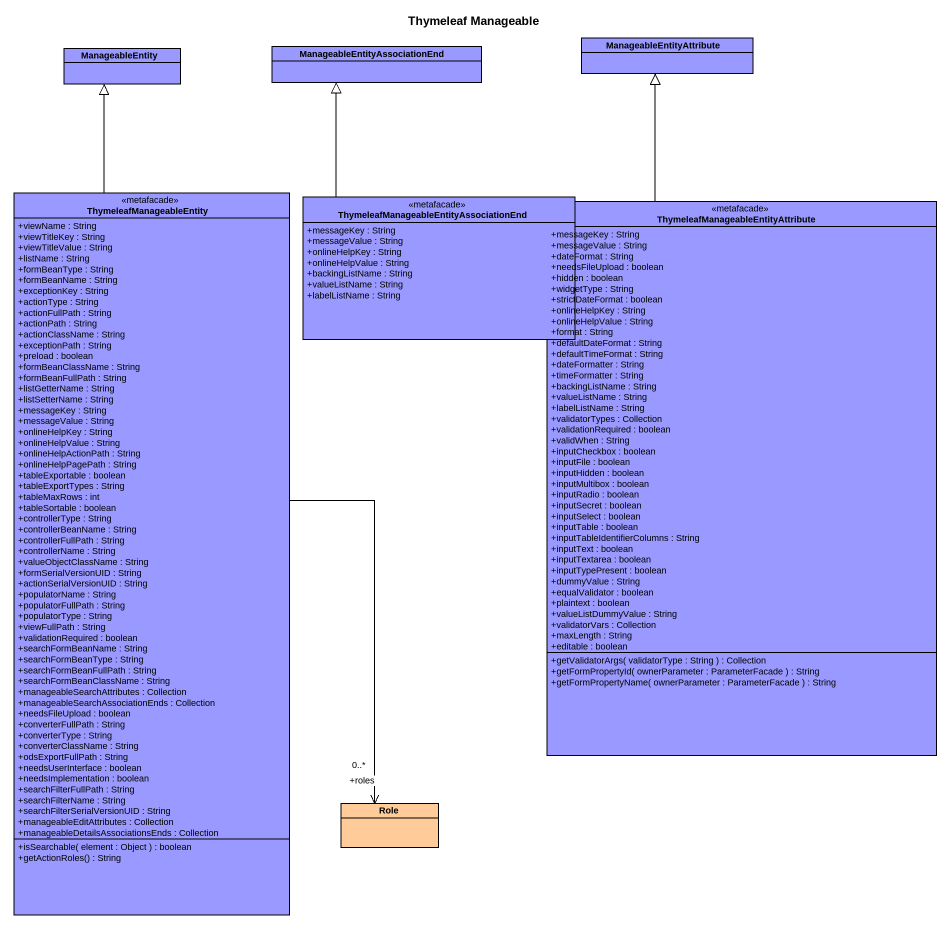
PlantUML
@startuml
title Thymeleaf Manageable
hide circle
hide empty members
skinparam classAttributeIconSize 0
class ManageableEntity #9999FF
class "ManageableEntityAssociationEnd" as ManageableEntityAssociationE #9999FF
class ManageableEntityAttribute #9999FF
class ThymeleafManageableEntity <<metafacade>> #9999FF {
  +viewName : String
  +viewTitleKey : String
  +viewTitleValue : String
  +listName : String
  +formBeanType : String
  +formBeanName : String
  +exceptionKey : String
  +actionType : String
  +actionFullPath : String
  +actionPath : String
  +actionClassName : String
  +exceptionPath : String
  +preload : boolean
  +formBeanClassName : String
  +formBeanFullPath : String
  +listGetterName : String
  +listSetterName : String
  +messageKey : String
  +messageValue : String
  +onlineHelpKey : String
  +onlineHelpValue : String
  +onlineHelpActionPath : String
  +onlineHelpPagePath : String
  +tableExportable : boolean
  +tableExportTypes : String
  +tableMaxRows : int
  +tableSortable : boolean
  +controllerType : String
  +controllerBeanName : String
  +controllerFullPath : String
  +controllerName : String
  +valueObjectClassName : String
  +formSerialVersionUID : String
  +actionSerialVersionUID : String
  +populatorName : String
  +populatorFullPath : String
  +populatorType : String
  +viewFullPath : String
  +validationRequired : boolean
  +searchFormBeanName : String
  +searchFormBeanType : String
  +searchFormBeanFullPath : String
  +searchFormBeanClassName : String
  +manageableSearchAttributes : Collection
  +manageableSearchAssociationEnds : Collection
  +needsFileUpload : boolean
  +converterFullPath : String
  +converterType : String
  +converterClassName : String
  +odsExportFullPath : String
  +needsUserInterface : boolean
  +needsImplementation : boolean
  +searchFilterFullPath : String
  +searchFilterName : String
  +searchFilterSerialVersionUID : String
  +manageableEditAttributes : Collection
  +manageableDetailsAssociationsEnds : Collection
  +isSearchable( element : Object ) : boolean
  +getActionRoles() : String
}
class "ThymeleafManageableEntityAssociationEnd" as ThymeleafManageableEntityAss <<metafacade>> #9999FF {
  +messageKey : String
  +messageValue : String
  +onlineHelpKey : String
  +onlineHelpValue : String
  +backingListName : String
  +valueListName : String
  +labelListName : String
}
class "ThymeleafManageableEntityAttribute" as ThymeleafManageableEntityAtt <<metafacade>> #9999FF {
  +messageKey : String
  +messageValue : String
  +dateFormat : String
  +needsFileUpload : boolean
  +hidden : boolean
  +widgetType : String
  +strictDateFormat : boolean
  +onlineHelpKey : String
  +onlineHelpValue : String
  +format : String
  +defaultDateFormat : String
  +defaultTimeFormat : String
  +dateFormatter : String
  +timeFormatter : String
  +backingListName : String
  +valueListName : String
  +labelListName : String
  +validatorTypes : Collection
  +validationRequired : boolean
  +validWhen : String
  +inputCheckbox : boolean
  +inputFile : boolean
  +inputHidden : boolean
  +inputMultibox : boolean
  +inputRadio : boolean
  +inputSecret : boolean
  +inputSelect : boolean
  +inputTable : boolean
  +inputTableIdentifierColumns : String
  +inputText : boolean
  +inputTextarea : boolean
  +inputTypePresent : boolean
  +dummyValue : String
  +equalValidator : boolean
  +plaintext : boolean
  +valueListDummyValue : String
  +validatorVars : Collection
  +maxLength : String
  +editable : boolean
  +getValidatorArgs( validatorType : String ) : Collection
  +getFormPropertyId( ownerParameter : ParameterFacade ) : String
  +getFormPropertyName( ownerParameter : ParameterFacade ) : String
}
class Role #FFCC99
ThymeleafManageableEntity -up-|> ManageableEntity
ThymeleafManageableEntityAss -up-|> ManageableEntityAssociationE
ThymeleafManageableEntityAtt -up-|> ManageableEntityAttribute
Role "+roles\n0..*" <-up- ThymeleafManageableEntity
@enduml
